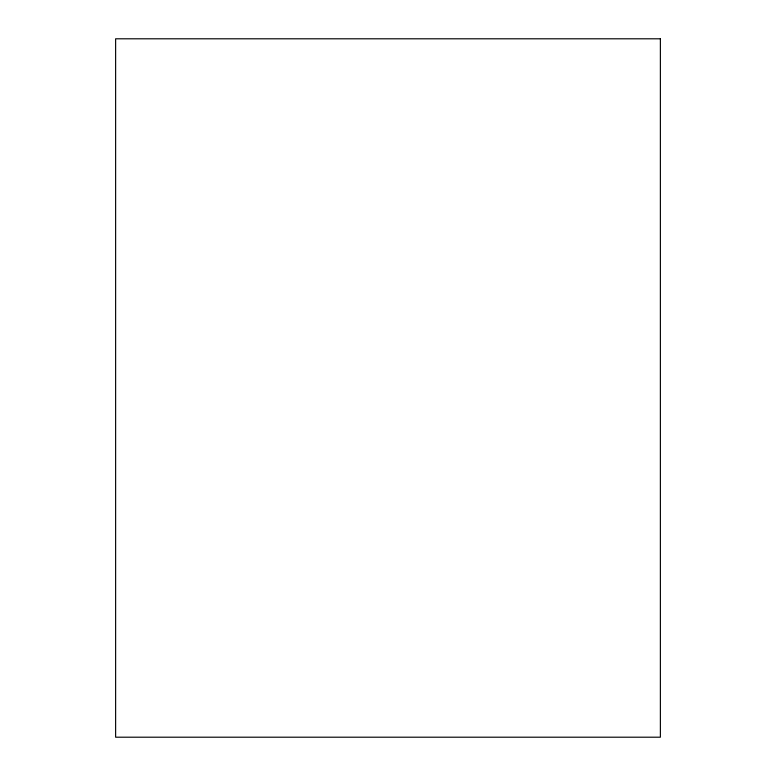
<?xml version="1.0" encoding="UTF-8"?>
<svg xmlns="http://www.w3.org/2000/svg" width="776" height="776" viewBox="0 0 776 776"><rect width="100%" height="100%" fill="white"/><g stroke="black" fill="none" stroke-linecap="round" stroke-linejoin="round"><path stroke-width="1.16" d="M660.376 38.8L115.624 38.8L115.624 737.2L660.376 737.2L660.376 38.8"/></g></svg>
